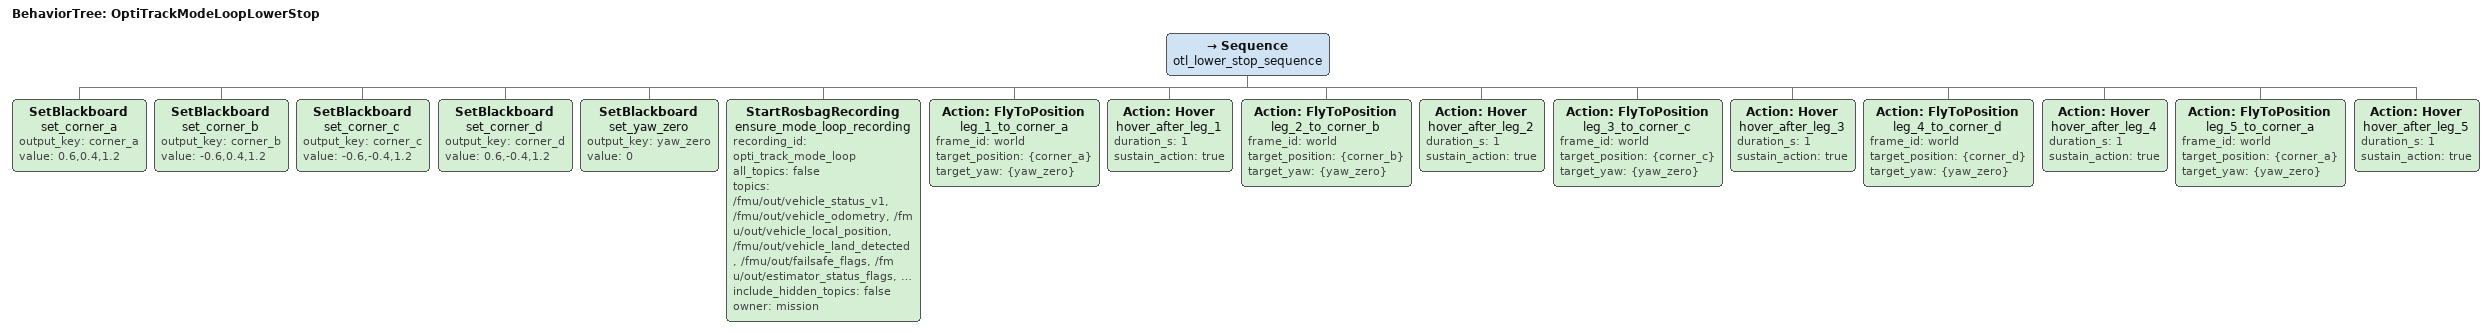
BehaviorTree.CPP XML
<root BTCPP_format="4" main_tree_to_execute="OptiTrackModeLoopLowerStop">
    <BehaviorTree ID="OptiTrackModeLoopLowerStop">
        <Sequence name="otl_lower_stop_sequence">

            <SetBlackboard name="set_corner_a" output_key="corner_a" value="0.6,0.4,1.2"/>
            <SetBlackboard name="set_corner_b" output_key="corner_b" value="-0.6,0.4,1.2"/>
            <SetBlackboard name="set_corner_c" output_key="corner_c" value="-0.6,-0.4,1.2"/>
            <SetBlackboard name="set_corner_d" output_key="corner_d" value="0.6,-0.4,1.2"/>
            <SetBlackboard name="set_yaw_zero" output_key="yaw_zero" value="0"/>

            <!-- Reuses the run's recording (or starts one when this mode is
                 selected directly). -->
            <StartRosbagRecording
                name="ensure_mode_loop_recording"
                recording_id="opti_track_mode_loop"
                all_topics="false"
                topics="/fmu/out/vehicle_status_v1,
                        /fmu/out/vehicle_odometry,
                        /fmu/out/vehicle_local_position,
                        /fmu/out/vehicle_land_detected,
                        /fmu/out/failsafe_flags,
                        /fmu/out/estimator_status_flags,
                        /fmu/out/timesync_status,
                        /fmu/out/manual_control_setpoint,
                        /fmu/out/vehicle_command_ack,
                        /fmu/in/vehicle_command,
                        /fmu/in/vehicle_command_mode_executor,
                        /fmu/in/trajectory_setpoint,
                        /fmu/in/config_overrides_request,
                        /fmu/in/mode_completed,
                        /fmu/in/vehicle_visual_odometry,
                        /opti_track/pose_relay/health,
                        /control/maneuver_controller/reference,
                        /control/maneuver_controller/reference_mode,
                        /control/maneuver_controller/current_maneuver,
                        /control/maneuver_controller/maneuver_queue,
                        /control/trajectory_generator/trajectory_path,
                        /mission/mission_executor/maneuver_reference_client/reference_mode,
                        /mission/status,
                        /mission/modes/otl_takeoff/status,
                        /mission/modes/otl_lower_stop/status,
                        /mission/modes/otl_upper_stop/status,
                        /mission/modes/otl_lower_blend/status,
                        /mission/modes/otl_upper_blend/status,
                        /tf,
                        /tf_static,
                        /rosout"
                include_hidden_topics="false"
                owner="mission"
            />

            <Action ID="FlyToPosition" name="leg_1_to_corner_a" frame_id="world" target_position="{corner_a}" target_yaw="{yaw_zero}"/>
            <Action ID="Hover" name="hover_after_leg_1" duration_s="1" sustain_action="true"/>
            <Action ID="FlyToPosition" name="leg_2_to_corner_b" frame_id="world" target_position="{corner_b}" target_yaw="{yaw_zero}"/>
            <Action ID="Hover" name="hover_after_leg_2" duration_s="1" sustain_action="true"/>
            <Action ID="FlyToPosition" name="leg_3_to_corner_c" frame_id="world" target_position="{corner_c}" target_yaw="{yaw_zero}"/>
            <Action ID="Hover" name="hover_after_leg_3" duration_s="1" sustain_action="true"/>
            <Action ID="FlyToPosition" name="leg_4_to_corner_d" frame_id="world" target_position="{corner_d}" target_yaw="{yaw_zero}"/>
            <Action ID="Hover" name="hover_after_leg_4" duration_s="1" sustain_action="true"/>
            <Action ID="FlyToPosition" name="leg_5_to_corner_a" frame_id="world" target_position="{corner_a}" target_yaw="{yaw_zero}"/>
            <Action ID="Hover" name="hover_after_leg_5" duration_s="1" sustain_action="true"/>

        </Sequence>
    </BehaviorTree>
</root>
